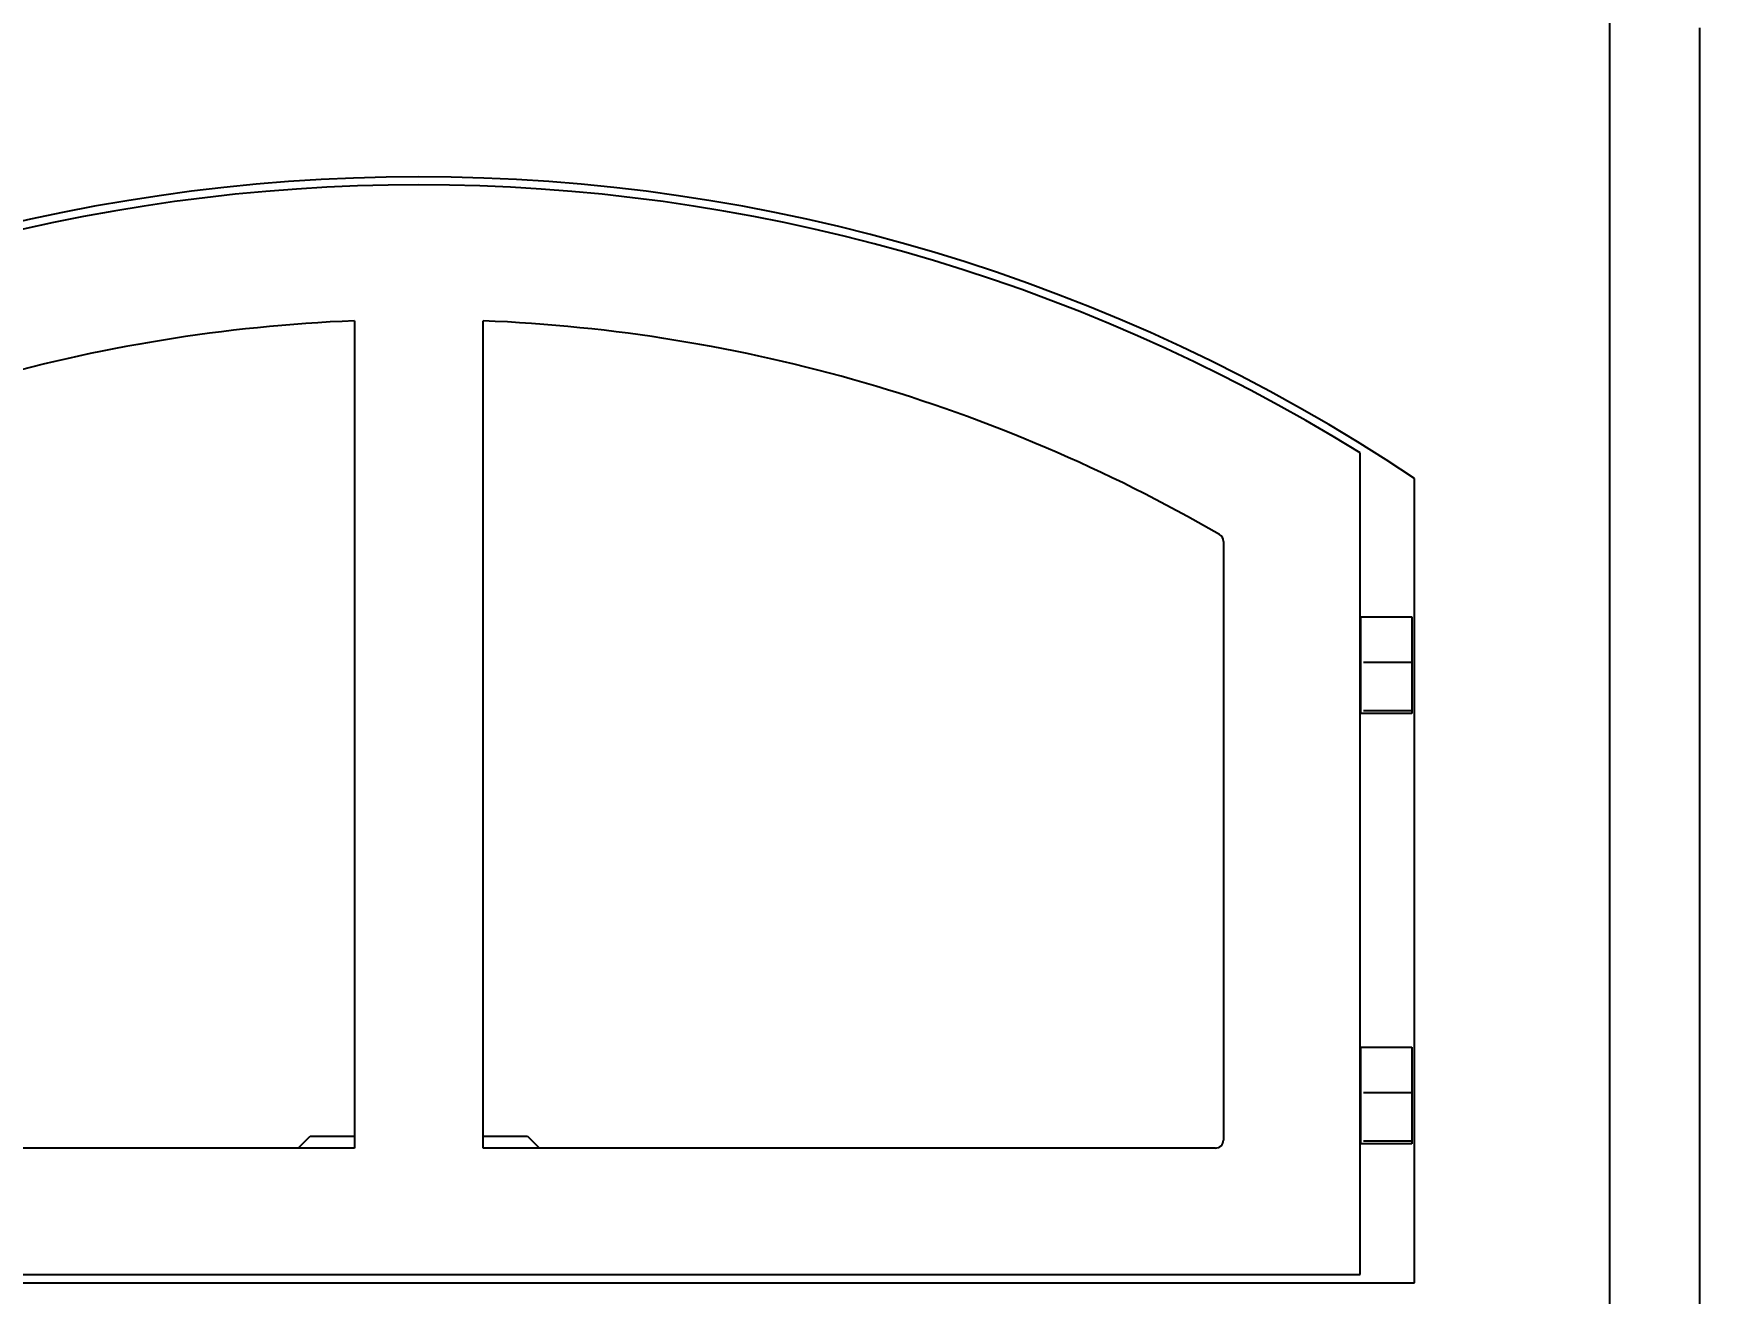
# Model space of a CAD drawing. Extents: x 4 to 120, y 8 to 100.
# Drawn here: x 31.03 to 57.24, y 25.66 to 45.23 of the extents above; entities that cross this region are included whole.
import ezdxf

# ---------------------------------------------------------------- set-up
doc = ezdxf.new("R2010")
doc.units = 0
doc.header["$LTSCALE"] = 7.5625
doc.header["$MEASUREMENT"] = 0
doc.layers.get('0').update_dxf_attribs({"linetype": 'CONTINUOUS'})
doc.layers.get('Defpoints').update_dxf_attribs({"linetype": 'CONTINUOUS'})
doc.styles.get("Standard").update_dxf_attribs({"font": 'txt', "width": 0.8})
doc.dimstyles.get("Standard").update_dxf_attribs({"dimtxt": 0.875, "dimasz": 0.08, "dimexe": 0.18, "dimexo": 0.0625, "dimgap": 0.09, "dimtad": 0, "dimtih": 1, "dimtoh": 1, "dimzin": 0, "dimdsep": 46, "dimtxsty": 'STANDARD', "dimcen": 0.09, "dimadec": 0, "dimazin": 0, "dimtp": 0.01, "dimtm": 0.01, "dimtfac": 1, "dimtofl": 0, "dimtmove": 0, "dimatfit": 3, "dimfxl": 1, "dimtolj": 1, "dimtzin": 0, "dimarcsym": 0})

# ---------------------------------------------------------------- blocks, each defined once
blk = doc.blocks.new('*D7')
at = {"color": 0, "linetype": 'Continuous', "lineweight": -2}
for p, q in [((38.494, 51.039), (70.518, 51.039)), ((69.518, 50.039), (69.518, 36.747)), ((69.518, 20.914), (69.518, 33.872)), ((56.994, 19.914), (70.518, 19.914))]:
    blk.add_line(p, q, dxfattribs=at)
at = {"color": 0, "linetype": 'Continuous'}
for points in [[(69.352, 50.039), (69.685, 50.039), (69.518, 51.039)], [(69.352, 20.914), (69.685, 20.914), (69.518, 19.914)]]:
    blk.add_solid(points, dxfattribs=at)
at = {"layer": 'Defpoints', "color": 0, "linetype": 'Continuous'}
for p in [(37.635, 51.039), (69.518, 51.039), (56.135, 19.914)]:
    blk.add_point(p, dxfattribs=at)
at = {"color": 0, "linetype": 'Continuous', "insert": (69.518, 35.31), "char_height": 0.875, "attachment_point": 5}
blk.add_mtext('\\A1;31 1/8', dxfattribs=at)
blk = doc.blocks.new('*D8')
at = {"color": 0, "linetype": 'Continuous', "lineweight": -2}
for p, q in [((18.51, 44.281), (18.51, 8.323)), ((55.51, 44.281), (55.51, 8.323)), ((19.51, 9.323), (35.426, 9.323)), ((54.51, 9.323), (38.593, 9.323))]:
    blk.add_line(p, q, dxfattribs=at)
at = {"color": 0, "linetype": 'Continuous'}
for points in [[(19.51, 9.489), (19.51, 9.156), (18.51, 9.323)], [(54.51, 9.489), (54.51, 9.156), (55.51, 9.323)]]:
    blk.add_solid(points, dxfattribs=at)
at = {"layer": 'Defpoints', "color": 0, "linetype": 'Continuous'}
for p in [(18.51, 45.14), (55.51, 45.14), (18.51, 9.323)]:
    blk.add_point(p, dxfattribs=at)
at = {"color": 0, "linetype": 'Continuous', "insert": (37.01, 9.323), "char_height": 0.875, "attachment_point": 5}
blk.add_mtext('\\A1;37', dxfattribs=at)

msp = doc.modelspace()

# ---------------------------------------------------------------- linework, layer by layer
at = {"color": 7, "linetype": 'Continuous'}
for p, q in [((55.50978, 45.76536), (55.50978, 19.91405)), ((36.00978, 40.76891), (36.00978, 27.91405)), ((38.00978, 27.91405), (38.00978, 40.76891)), ((51.63478, 25.94708), (51.63478, 38.71527)), ((52.48078, 25.82208), (52.48078, 38.31969)), ((49.50978, 37.34208), (49.50978, 28.03905)), ((51.64528, 36.16848), (52.43528, 36.16848)), ((51.64528, 34.66848), (51.64528, 36.16848)), ((52.43528, 36.16848), (52.43528, 34.66848)), ((52.43528, 35.45848), (51.68528, 35.45848)), ((52.43528, 34.66848), (51.64528, 34.66848)), ((52.43528, 34.70848), (51.68528, 34.70848)), ((51.64528, 29.48048), (52.43528, 29.48048)), ((51.64528, 27.98048), (51.64528, 29.48048)), ((52.43528, 29.48048), (52.43528, 27.98048)), ((52.43528, 28.77048), (51.68528, 28.77048)), ((36.00978, 27.91405), (24.63478, 27.91405)), ((49.38478, 27.91405), (38.00978, 27.91405)), ((52.43528, 27.98048), (51.64528, 27.98048)), ((52.43528, 28.02048), (51.68528, 28.02048)), ((21.53878, 25.82208), (52.48078, 25.82208)), ((22.38478, 25.94708), (51.63478, 25.94708))]:
    msp.add_line(p, q, dxfattribs=at)
at = {"color": 3, "linetype": 'Continuous'}
for p, q in [((56.90978, 14.65905), (56.90978, 45.31973)), ((35.13478, 27.91405), (35.32228, 28.10155)), ((35.32228, 28.10155), (36.00978, 28.10155)), ((38.00978, 28.10155), (38.69728, 28.10155)), ((38.69728, 28.10155), (38.88478, 27.91405))]:
    msp.add_line(p, q, dxfattribs=at)
at = {"color": 7, "linetype": 'Continuous'}
for centre, radius, start, end in [((37.00978, 15.12559), 27.88043, 56.295801, 123.704199), ((37.00978, 15.12559), 27.75543, 58.202146, 121.797854), ((37.00978, 15.9534), 24.83565, 92.307621, 120.052694), ((37.00978, 15.9534), 24.83565, 59.947306, 87.692379), ((49.38478, 37.34208), 0.125, 0, 59.947306), ((49.38478, 28.03905), 0.125, 270, 360)]:
    msp.add_arc(centre, radius, start, end, dxfattribs=at)

# ---------------------------------------------------------------- dimensions: what is measured, and where the dimension line sits
at = {"color": 2, "linetype": 'Continuous'}
for base, p1, p2, angle, picture, middle in [((69.51845, 51.03905), (56.13478, 19.91405), (37.63478, 51.03905), 90, '*D7', (69.51845, 35.30973)), ((18.50978, 9.32255), (55.50978, 45.14036), (18.50978, 45.14036), 180, '*D8', (37.00978, 9.32255))]:
    dim = msp.add_linear_dim(base=base, p1=p1, p2=p2, angle=angle, dimstyle='STANDARD', override={"dimasz": 1, "dimexe": 1, "dimexo": 0.859375, "dimgap": 1, "dimdec": 4, "dimlunit": 5, "dimcen": 1.2375, "dimtp": 0, "dimtm": 0, "dimtdec": 4, "dimfrac": 2}, dxfattribs=at)
    dim.commit()
    dim.dimension.update_dxf_attribs({"geometry": picture, "text_midpoint": middle, "dimtype": 160})

doc.saveas('drawing.dxf')
